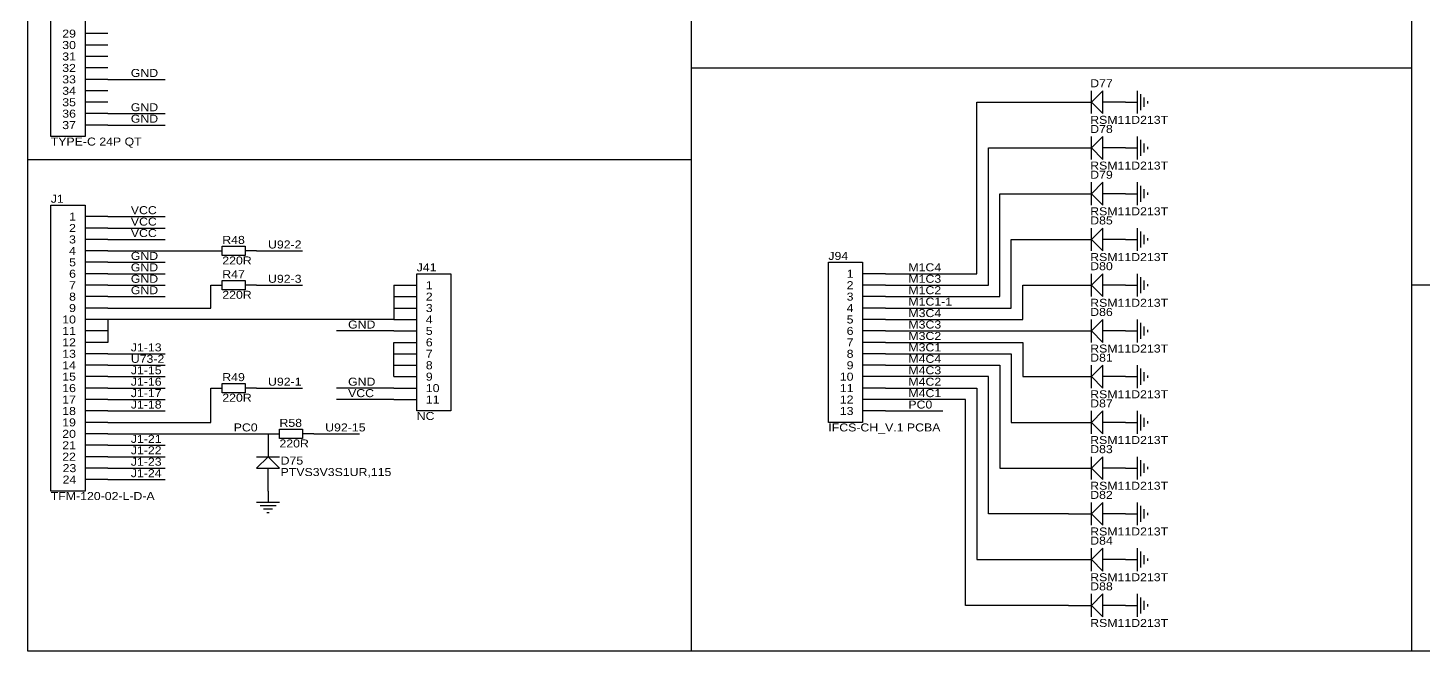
# Model space of a CAD drawing. Header units: millimetres. Extents: x 15 to 521, y 13 to 343.
# Drawn here: x 15.2 to 325.2, y 12.7 to 151.1 of the extents above; entities that cross this region are included whole.
import ezdxf
from ezdxf.enums import TextEntityAlignment as Align

# ---------------------------------------------------------------- set-up
doc = ezdxf.new("R2010")
doc.units = ezdxf.units.MM
doc.header["$MEASUREMENT"] = 0
doc.styles.get("Standard").update_dxf_attribs({"font": 'arial.ttf'})

msp = doc.modelspace()

# ---------------------------------------------------------------- linework, layer by layer
at = {"color": 1, "true_color": 0x000000}
msp.add_lwpolyline([(15.24, 342.9), (520.7, 342.9), (520.7, 12.7), (15.24, 12.7)], close=True, dxfattribs=at)
for points in [[(162.56, 342.9), (162.56, 12.7)], [(322.58, 342.9), (322.58, 12.7)], [(162.56, 142.24), (322.58, 142.24)], [(15.24, 121.92), (162.56, 121.92)], [(520.7, 93.98), (322.58, 93.98)]]:
    msp.add_lwpolyline(points, dxfattribs=at)
at = {"color": 1, "true_color": 0xa00000}
for points in [[(27.94, 127), (20.32, 127), (20.32, 223.52), (27.94, 223.52)], [(254, 137.16), (251.46, 134.62), (254, 132.08)], [(254, 127), (251.46, 124.46), (254, 121.92)], [(254, 116.84), (251.46, 114.3), (254, 111.76)], [(27.94, 48.26), (20.32, 48.26), (20.32, 111.76), (27.94, 111.76)], [(254, 106.68), (251.46, 104.14), (254, 101.6)], [(63.5, 100.584), (58.42, 100.584), (58.42, 102.616), (63.5, 102.616)], [(101.6, 96.52), (109.22, 96.52), (109.22, 66.04), (101.6, 66.04)], [(200.66, 63.5), (193.04, 63.5), (193.04, 99.06), (200.66, 99.06)], [(254, 96.52), (251.46, 93.98), (254, 91.44)], [(63.5, 92.964), (58.42, 92.964), (58.42, 94.996), (63.5, 94.996)], [(254, 86.36), (251.46, 83.82), (254, 81.28)], [(254, 76.2), (251.46, 73.66), (254, 71.12)], [(63.5, 70.104), (58.42, 70.104), (58.42, 72.136), (63.5, 72.136)], [(254, 66.04), (251.46, 63.5), (254, 60.96)], [(76.2, 59.944), (71.12, 59.944), (71.12, 61.976), (76.2, 61.976)], [(71.12, 53.34), (68.58, 55.88), (66.04, 53.34)], [(254, 55.88), (251.46, 53.34), (254, 50.8)], [(254, 45.72), (251.46, 43.18), (254, 40.64)], [(254, 35.56), (251.46, 33.02), (254, 30.48)], [(254, 25.4), (251.46, 22.86), (254, 20.32)]]:
    msp.add_lwpolyline(points, close=True, dxfattribs=at)
at = {"color": 1, "true_color": 0x880000}
for points in [[(33.02, 149.86), (27.94, 149.86)], [(33.02, 147.32), (27.94, 147.32)], [(33.02, 144.78), (27.94, 144.78)], [(33.02, 142.24), (27.94, 142.24)], [(33.02, 139.7), (27.94, 139.7)], [(33.02, 137.16), (27.94, 137.16)], [(33.02, 134.62), (27.94, 134.62)], [(246.38, 134.62), (251.46, 134.62)], [(259.08, 134.62), (254, 134.62)], [(33.02, 132.08), (27.94, 132.08)], [(33.02, 129.54), (27.94, 129.54)], [(246.38, 124.46), (251.46, 124.46)], [(259.08, 124.46), (254, 124.46)], [(246.38, 114.3), (251.46, 114.3)], [(259.08, 114.3), (254, 114.3)], [(33.02, 109.22), (27.94, 109.22)], [(33.02, 106.68), (27.94, 106.68)], [(33.02, 104.14), (27.94, 104.14)], [(246.38, 104.14), (251.46, 104.14)], [(259.08, 104.14), (254, 104.14)], [(33.02, 101.6), (27.94, 101.6)], [(55.88, 101.6), (58.42, 101.6)], [(66.04, 101.6), (63.5, 101.6)], [(33.02, 99.06), (27.94, 99.06)], [(33.02, 96.52), (27.94, 96.52)], [(205.74, 96.52), (200.66, 96.52)], [(33.02, 93.98), (27.94, 93.98)], [(55.88, 93.98), (58.42, 93.98)], [(66.04, 93.98), (63.5, 93.98)], [(96.52, 93.98), (101.6, 93.98)], [(205.74, 93.98), (200.66, 93.98)], [(246.38, 93.98), (251.46, 93.98)], [(259.08, 93.98), (254, 93.98)], [(33.02, 91.44), (27.94, 91.44)], [(96.52, 91.44), (101.6, 91.44)], [(205.74, 91.44), (200.66, 91.44)], [(33.02, 88.9), (27.94, 88.9)], [(96.52, 88.9), (101.6, 88.9)], [(205.74, 88.9), (200.66, 88.9)], [(33.02, 86.36), (27.94, 86.36)], [(33.02, 83.82), (27.94, 83.82)], [(96.52, 86.36), (101.6, 86.36)], [(96.52, 83.82), (101.6, 83.82)], [(205.74, 86.36), (200.66, 86.36)], [(205.74, 83.82), (200.66, 83.82)], [(246.38, 83.82), (251.46, 83.82)], [(259.08, 83.82), (254, 83.82)], [(33.02, 81.28), (27.94, 81.28)], [(96.52, 81.28), (101.6, 81.28)], [(205.74, 81.28), (200.66, 81.28)], [(33.02, 78.74), (27.94, 78.74)], [(96.52, 78.74), (101.6, 78.74)], [(205.74, 78.74), (200.66, 78.74)], [(33.02, 76.2), (27.94, 76.2)], [(96.52, 76.2), (101.6, 76.2)], [(205.74, 76.2), (200.66, 76.2)], [(33.02, 73.66), (27.94, 73.66)], [(96.52, 73.66), (101.6, 73.66)], [(205.74, 73.66), (200.66, 73.66)], [(246.38, 73.66), (251.46, 73.66)], [(259.08, 73.66), (254, 73.66)], [(33.02, 71.12), (27.94, 71.12)], [(33.02, 68.58), (27.94, 68.58)], [(55.88, 71.12), (58.42, 71.12)], [(66.04, 71.12), (63.5, 71.12)], [(96.52, 71.12), (101.6, 71.12)], [(96.52, 68.58), (101.6, 68.58)], [(205.74, 71.12), (200.66, 71.12)], [(205.74, 68.58), (200.66, 68.58)], [(33.02, 66.04), (27.94, 66.04)], [(205.74, 66.04), (200.66, 66.04)], [(33.02, 63.5), (27.94, 63.5)], [(246.38, 63.5), (251.46, 63.5)], [(259.08, 63.5), (254, 63.5)], [(33.02, 60.96), (27.94, 60.96)], [(68.58, 60.96), (68.58, 55.88)], [(68.58, 60.96), (71.12, 60.96)], [(78.74, 60.96), (76.2, 60.96)], [(33.02, 58.42), (27.94, 58.42)], [(33.02, 55.88), (27.94, 55.88)], [(33.02, 53.34), (28.02, 53.34)], [(68.58, 48.26), (68.58, 53.34)], [(246.38, 53.34), (251.46, 53.34)], [(259.08, 53.34), (254, 53.34)], [(33.02, 50.8), (28.02, 50.8)], [(246.38, 43.18), (251.46, 43.18)], [(259.08, 43.18), (254, 43.18)], [(246.38, 33.02), (251.46, 33.02)], [(259.08, 33.02), (254, 33.02)], [(246.38, 22.86), (251.46, 22.86)], [(259.08, 22.86), (254, 22.86)]]:
    msp.add_lwpolyline(points, dxfattribs=at)
at = {"color": 1, "true_color": 0x008800}
for points in [[(33.02, 139.7), (38.1, 139.7)], [(38.1, 139.7), (45.72, 139.7)], [(210.82, 96.52), (226.06, 96.52), (226.06, 134.62), (246.38, 134.62)], [(33.02, 132.08), (38.1, 132.08)], [(38.1, 132.08), (45.72, 132.08)], [(33.02, 129.54), (38.1, 129.54)], [(38.1, 129.54), (45.72, 129.54)], [(210.82, 93.98), (228.6, 93.98), (228.6, 124.46), (246.38, 124.46)], [(210.82, 91.44), (231.14, 91.44), (231.14, 114.3), (246.38, 114.3)], [(33.02, 109.22), (38.1, 109.22)], [(38.1, 109.22), (45.72, 109.22)], [(33.02, 106.68), (38.1, 106.68)], [(38.1, 106.68), (45.72, 106.68)], [(33.02, 104.14), (38.1, 104.14)], [(38.1, 104.14), (45.72, 104.14)], [(210.82, 88.9), (233.68, 88.9), (233.68, 104.14), (246.38, 104.14)], [(33.02, 101.6), (55.88, 101.6)], [(66.04, 101.6), (68.58, 101.6)], [(68.58, 101.6), (76.2, 101.6)], [(33.02, 99.06), (38.1, 99.06)], [(33.02, 96.52), (38.1, 96.52)], [(38.1, 99.06), (45.72, 99.06)], [(38.1, 96.52), (45.72, 96.52)], [(205.74, 96.52), (210.82, 96.52)], [(33.02, 93.98), (38.1, 93.98)], [(33.02, 88.9), (55.88, 88.9), (55.88, 93.98)], [(38.1, 93.98), (45.72, 93.98)], [(66.04, 93.98), (68.58, 93.98)], [(68.58, 93.98), (76.2, 93.98)], [(96.52, 93.98), (96.52, 91.44)], [(205.74, 93.98), (210.82, 93.98)], [(210.82, 86.36), (236.22, 86.36), (236.22, 93.98), (246.38, 93.98)], [(33.02, 91.44), (38.1, 91.44)], [(38.1, 91.44), (45.72, 91.44)], [(96.52, 91.44), (96.52, 88.9)], [(205.74, 91.44), (210.82, 91.44)], [(96.52, 88.9), (96.52, 86.36)], [(205.74, 88.9), (210.82, 88.9)], [(96.52, 86.36), (33.02, 86.36)], [(33.02, 86.36), (33.02, 83.82)], [(33.02, 83.82), (33.02, 81.28)], [(86.36, 83.82), (83.82, 83.82)], [(96.52, 83.82), (86.36, 83.82)], [(205.74, 86.36), (210.82, 86.36)], [(205.74, 83.82), (210.82, 83.82)], [(210.82, 83.82), (246.38, 83.82)], [(96.52, 78.74), (96.52, 81.28)], [(205.74, 81.28), (210.82, 81.28)], [(210.82, 81.28), (236.22, 81.28), (236.22, 73.66), (246.38, 73.66)], [(33.02, 78.74), (38.1, 78.74)], [(38.1, 78.74), (45.72, 78.74)], [(96.52, 76.2), (96.52, 78.74)], [(205.74, 78.74), (210.82, 78.74)], [(210.82, 78.74), (233.68, 78.74), (233.68, 63.5), (246.38, 63.5)], [(33.02, 76.2), (38.1, 76.2)], [(38.1, 76.2), (45.72, 76.2)], [(96.52, 73.66), (96.52, 76.2)], [(205.74, 76.2), (210.82, 76.2)], [(210.82, 76.2), (231.14, 76.2), (231.14, 53.34), (246.38, 53.34)], [(33.02, 73.66), (38.1, 73.66)], [(38.1, 73.66), (45.72, 73.66)], [(210.82, 73.66), (205.74, 73.66)], [(246.38, 43.18), (228.6, 43.18), (228.6, 73.66), (210.82, 73.66)], [(33.02, 71.12), (38.1, 71.12)], [(33.02, 63.5), (55.88, 63.5), (55.88, 71.12)], [(33.02, 68.58), (38.1, 68.58)], [(38.1, 71.12), (45.72, 71.12)], [(38.1, 68.58), (45.72, 68.58)], [(66.04, 71.12), (68.58, 71.12)], [(68.58, 71.12), (76.2, 71.12)], [(86.36, 71.12), (83.82, 71.12)], [(86.36, 68.58), (83.82, 68.58)], [(96.52, 71.12), (86.36, 71.12)], [(96.52, 68.58), (86.36, 68.58)], [(205.74, 71.12), (210.82, 71.12)], [(210.82, 68.58), (205.74, 68.58)], [(210.82, 71.12), (226.06, 71.12), (226.06, 33.02), (246.38, 33.02)], [(246.38, 22.86), (223.52, 22.86), (223.52, 68.58), (210.82, 68.58)], [(33.02, 66.04), (38.1, 66.04)], [(38.1, 66.04), (45.72, 66.04)], [(205.74, 66.04), (210.82, 66.04)], [(210.82, 66.04), (218.44, 66.04)], [(33.02, 60.96), (60.96, 60.96)], [(60.96, 60.96), (68.58, 60.96)], [(78.74, 60.96), (81.28, 60.96)], [(81.28, 60.96), (88.9, 60.96)], [(33.02, 58.42), (38.1, 58.42)], [(33.02, 55.88), (38.1, 55.88)], [(38.1, 58.42), (45.72, 58.42)], [(38.1, 55.88), (45.72, 55.88)], [(33.02, 53.34), (38.1, 53.34)], [(38.1, 53.34), (45.72, 53.34)], [(33.02, 50.8), (38.1, 50.8)], [(38.1, 50.8), (45.72, 50.8)]]:
    msp.add_lwpolyline(points, dxfattribs=at)
at = {"color": 1, "true_color": 0xa00000}
for points in [[(251.46, 132.08), (251.46, 137.16)], [(261.62, 137.16), (261.62, 132.08)], [(262.382, 136.398), (262.382, 132.842)], [(259.08, 134.62), (261.62, 134.62)], [(263.144, 135.636), (263.144, 133.604)], [(263.906, 134.874), (263.906, 134.366)], [(251.46, 121.92), (251.46, 127)], [(259.08, 124.46), (261.62, 124.46)], [(261.62, 127), (261.62, 121.92)], [(262.382, 126.238), (262.382, 122.682)], [(263.144, 125.476), (263.144, 123.444)], [(263.906, 124.714), (263.906, 124.206)], [(251.46, 111.76), (251.46, 116.84)], [(261.62, 116.84), (261.62, 111.76)], [(262.382, 116.078), (262.382, 112.522)], [(263.144, 115.316), (263.144, 113.284)], [(259.08, 114.3), (261.62, 114.3)], [(263.906, 114.554), (263.906, 114.046)], [(251.46, 101.6), (251.46, 106.68)], [(261.62, 106.68), (261.62, 101.6)], [(262.382, 105.918), (262.382, 102.362)], [(259.08, 104.14), (261.62, 104.14)], [(263.144, 105.156), (263.144, 103.124)], [(263.906, 104.394), (263.906, 103.886)], [(251.46, 91.44), (251.46, 96.52)], [(261.62, 96.52), (261.62, 91.44)], [(259.08, 93.98), (261.62, 93.98)], [(262.382, 95.758), (262.382, 92.202)], [(263.144, 94.996), (263.144, 92.964)], [(263.906, 94.234), (263.906, 93.726)], [(251.46, 81.28), (251.46, 86.36)], [(259.08, 83.82), (261.62, 83.82)], [(261.62, 86.36), (261.62, 81.28)], [(262.382, 85.598), (262.382, 82.042)], [(263.144, 84.836), (263.144, 82.804)], [(263.906, 84.074), (263.906, 83.566)], [(251.46, 71.12), (251.46, 76.2)], [(261.62, 76.2), (261.62, 71.12)], [(262.382, 75.438), (262.382, 71.882)], [(263.144, 74.676), (263.144, 72.644)], [(259.08, 73.66), (261.62, 73.66)], [(263.906, 73.914), (263.906, 73.406)], [(251.46, 60.96), (251.46, 66.04)], [(261.62, 66.04), (261.62, 60.96)], [(262.382, 65.278), (262.382, 61.722)], [(259.08, 63.5), (261.62, 63.5)], [(263.144, 64.516), (263.144, 62.484)], [(263.906, 63.754), (263.906, 63.246)], [(66.04, 55.88), (71.12, 55.88)], [(251.46, 50.8), (251.46, 55.88)], [(261.62, 55.88), (261.62, 50.8)], [(259.08, 53.34), (261.62, 53.34)], [(262.382, 55.118), (262.382, 51.562)], [(263.144, 54.356), (263.144, 52.324)], [(263.906, 53.594), (263.906, 53.086)], [(68.58, 48.26), (68.58, 45.72)], [(71.12, 45.72), (66.04, 45.72)], [(70.358, 44.958), (66.802, 44.958)], [(69.596, 44.196), (67.564, 44.196)], [(68.834, 43.434), (68.326, 43.434)], [(251.46, 40.64), (251.46, 45.72)], [(261.62, 45.72), (261.62, 40.64)], [(262.382, 44.958), (262.382, 41.402)], [(263.144, 44.196), (263.144, 42.164)], [(263.906, 43.434), (263.906, 42.926)], [(259.08, 43.18), (261.62, 43.18)], [(251.46, 30.48), (251.46, 35.56)], [(261.62, 35.56), (261.62, 30.48)], [(262.382, 34.798), (262.382, 31.242)], [(259.08, 33.02), (261.62, 33.02)], [(263.144, 34.036), (263.144, 32.004)], [(263.906, 33.274), (263.906, 32.766)], [(251.46, 20.32), (251.46, 25.4)], [(261.62, 25.4), (261.62, 20.32)], [(259.08, 22.86), (261.62, 22.86)], [(262.382, 24.638), (262.382, 21.082)], [(263.144, 23.876), (263.144, 21.844)], [(263.906, 23.114), (263.906, 22.606)]]:
    msp.add_lwpolyline(points, dxfattribs=at)

# ---------------------------------------------------------------- texts
at = {"color": 1, "true_color": 0x000000, "width": 1.1}
for s, p in [('29', (25.908, 149.86)), ('30', (25.908, 147.32)), ('31', (25.908, 144.78)), ('32', (25.908, 142.24)), ('33', (25.908, 139.7)), ('34', (25.908, 137.16)), ('35', (25.908, 134.62)), ('36', (25.908, 132.08)), ('37', (25.908, 129.54)), ('1', (25.908, 109.22)), ('2', (25.908, 106.68)), ('4', (25.908, 101.6)), ('3', (25.908, 104.14)), ('5', (25.908, 99.06)), ('6', (25.908, 96.52)), ('1', (198.628, 96.52)), ('7', (25.908, 93.98)), ('2', (198.628, 93.98)), ('8', (25.908, 91.44)), ('3', (198.628, 91.44)), ('10', (25.908, 86.36)), ('9', (25.908, 88.9)), ('4', (198.628, 88.9)), ('5', (198.628, 86.36)), ('11', (25.908, 83.82)), ('6', (198.628, 83.82)), ('12', (25.908, 81.28)), ('7', (198.628, 81.28)), ('13', (25.908, 78.74)), ('8', (198.628, 78.74)), ('14', (25.908, 76.2)), ('15', (25.908, 73.66)), ('10', (198.628, 73.66)), ('9', (198.628, 76.2)), ('16', (25.908, 71.12)), ('11', (198.628, 71.12)), ('17', (25.908, 68.58)), ('12', (198.628, 68.58)), ('18', (25.908, 66.04)), ('13', (198.628, 66.04)), ('19', (25.908, 63.5)), ('20', (25.908, 60.96)), ('21', (25.908, 58.42)), ('22', (25.908, 55.88)), ('23', (25.988, 53.34)), ('24', (25.988, 50.8))]:
    msp.add_text(s, height=1.778, dxfattribs=at).set_placement(p, align=Align.MIDDLE_RIGHT)
at = {"color": 1, "true_color": 0x0000ff, "width": 1.1}
for s, p in [('GND', (38.1, 139.7)), ('GND', (38.1, 132.08)), ('GND', (38.1, 129.54)), ('VCC', (38.1, 109.22)), ('VCC', (38.1, 106.68)), ('VCC', (38.1, 104.14)), ('U92-2', (68.58, 101.6)), ('GND', (38.1, 99.06)), ('GND', (38.1, 96.52)), ('GND', (38.1, 93.98)), ('U92-3', (68.58, 93.98)), ('M1C4', (210.82, 96.52)), ('M1C3', (210.82, 93.98)), ('GND', (38.1, 91.44)), ('M1C2', (210.82, 91.44)), ('M1C1-1', (210.82, 88.9)), ('M3C4', (210.82, 86.36)), ('GND', (86.36, 83.82)), ('M3C3', (210.82, 83.82)), ('J1-13', (38.1, 78.74)), ('M3C2', (210.82, 81.28)), ('M3C1', (210.82, 78.74)), ('U73-2', (38.1, 76.2)), ('M4C4', (210.82, 76.2)), ('J1-15', (38.1, 73.66)), ('M4C3', (210.82, 73.66)), ('J1-16', (38.1, 71.12)), ('U92-1', (68.58, 71.12)), ('GND', (86.36, 71.12)), ('M4C2', (210.82, 71.12)), ('J1-17', (38.1, 68.58)), ('J1-18', (38.1, 66.04)), ('VCC', (86.36, 68.58)), ('M4C1', (210.82, 68.58)), ('PC0', (210.82, 66.04)), ('PC0', (60.96, 60.96)), ('U92-15', (81.28, 60.96)), ('J1-21', (38.1, 58.42)), ('J1-22', (38.1, 55.88)), ('J1-23', (38.1, 53.34)), ('J1-24', (38.1, 50.8))]:
    msp.add_text(s, height=1.778, dxfattribs=at).set_placement(p, align=Align.BOTTOM_LEFT)
at = {"color": 1, "true_color": 0x000080, "width": 1.1}
for s, p in [('D77', (251.206, 137.414)), ('RSM11D213T', (251.206, 129.286)), ('D78', (251.206, 127.254)), ('TYPE-C 24P QT', (20.32, 124.46)), ('RSM11D213T', (251.206, 119.126)), ('D79', (251.206, 117.094)), ('J1', (20.32, 111.76)), ('RSM11D213T', (251.206, 108.966)), ('D85', (251.206, 106.934)), ('R48', (58.42, 102.616)), ('220R', (58.42, 98.044)), ('J94', (193.04, 99.06)), ('RSM11D213T', (251.206, 98.806)), ('R47', (58.42, 94.996)), ('J41', (101.6, 96.52)), ('D80', (251.206, 96.774)), ('220R', (58.42, 90.424)), ('RSM11D213T', (251.206, 88.646)), ('D86', (251.206, 86.614)), ('RSM11D213T', (251.206, 78.486)), ('D81', (251.206, 76.454)), ('R49', (58.42, 72.136)), ('220R', (58.42, 67.564)), ('RSM11D213T', (251.206, 68.326)), ('D87', (251.206, 66.294)), ('NC', (101.6, 63.5)), ('R58', (71.12, 61.976)), ('IFCS-CH_V.1 PCBA', (193.04, 60.96)), ('220R', (71.12, 57.404)), ('RSM11D213T', (251.206, 58.166)), ('D75', (71.374, 53.594)), ('D83', (251.206, 56.134)), ('PTVS3V3S1UR,115', (71.374, 51.054)), ('RSM11D213T', (251.206, 48.006)), ('TFM-120-02-L-D-A', (20.32, 45.72)), ('D82', (251.206, 45.974)), ('RSM11D213T', (251.206, 37.846)), ('D84', (251.206, 35.814)), ('RSM11D213T', (251.206, 27.686)), ('D88', (251.206, 25.654)), ('RSM11D213T', (251.206, 17.526))]:
    msp.add_text(s, height=1.778, dxfattribs=at).set_placement(p, align=Align.BOTTOM_LEFT)
at = {"color": 1, "true_color": 0x000000, "width": 1.1}
for s, p in [('1', (103.632, 93.98)), ('2', (103.632, 91.44)), ('4', (103.632, 86.36)), ('3', (103.632, 88.9)), ('5', (103.632, 83.82)), ('6', (103.632, 81.28)), ('7', (103.632, 78.74)), ('8', (103.632, 76.2)), ('9', (103.632, 73.66)), ('10', (103.632, 71.12)), ('11', (103.632, 68.58))]:
    msp.add_text(s, height=1.778, dxfattribs=at).set_placement(p, align=Align.MIDDLE_LEFT)

doc.saveas('drawing.dxf')
